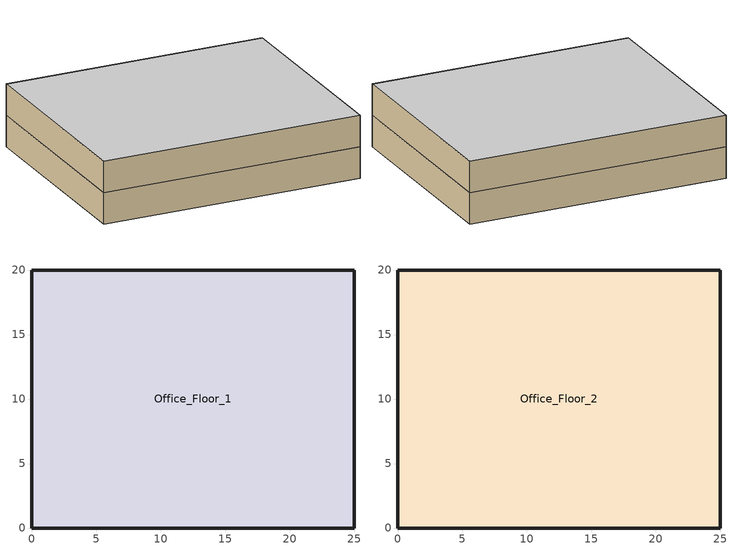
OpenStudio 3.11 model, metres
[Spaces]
Office_Floor_1
 floor outside: 0,0 25,0 25,20 0,20 z0
 wall outside: 25,0 0,0 0,20 25,20 25,0 z0:3
 ceiling ground: 0,0 0,20 25,20 25,0 z3
Office_Floor_2
 floor outside: 0,0 25,0 25,20 0,20 z3
 wall outside: 25,0 0,0 0,20 25,20 25,0 z3:6
 ceiling ground: 0,0 0,20 25,20 25,0 z6
[Building]
RetrofitIQ_Test_Office
[Space]
Office_Floor_1; Office_Floor_2
